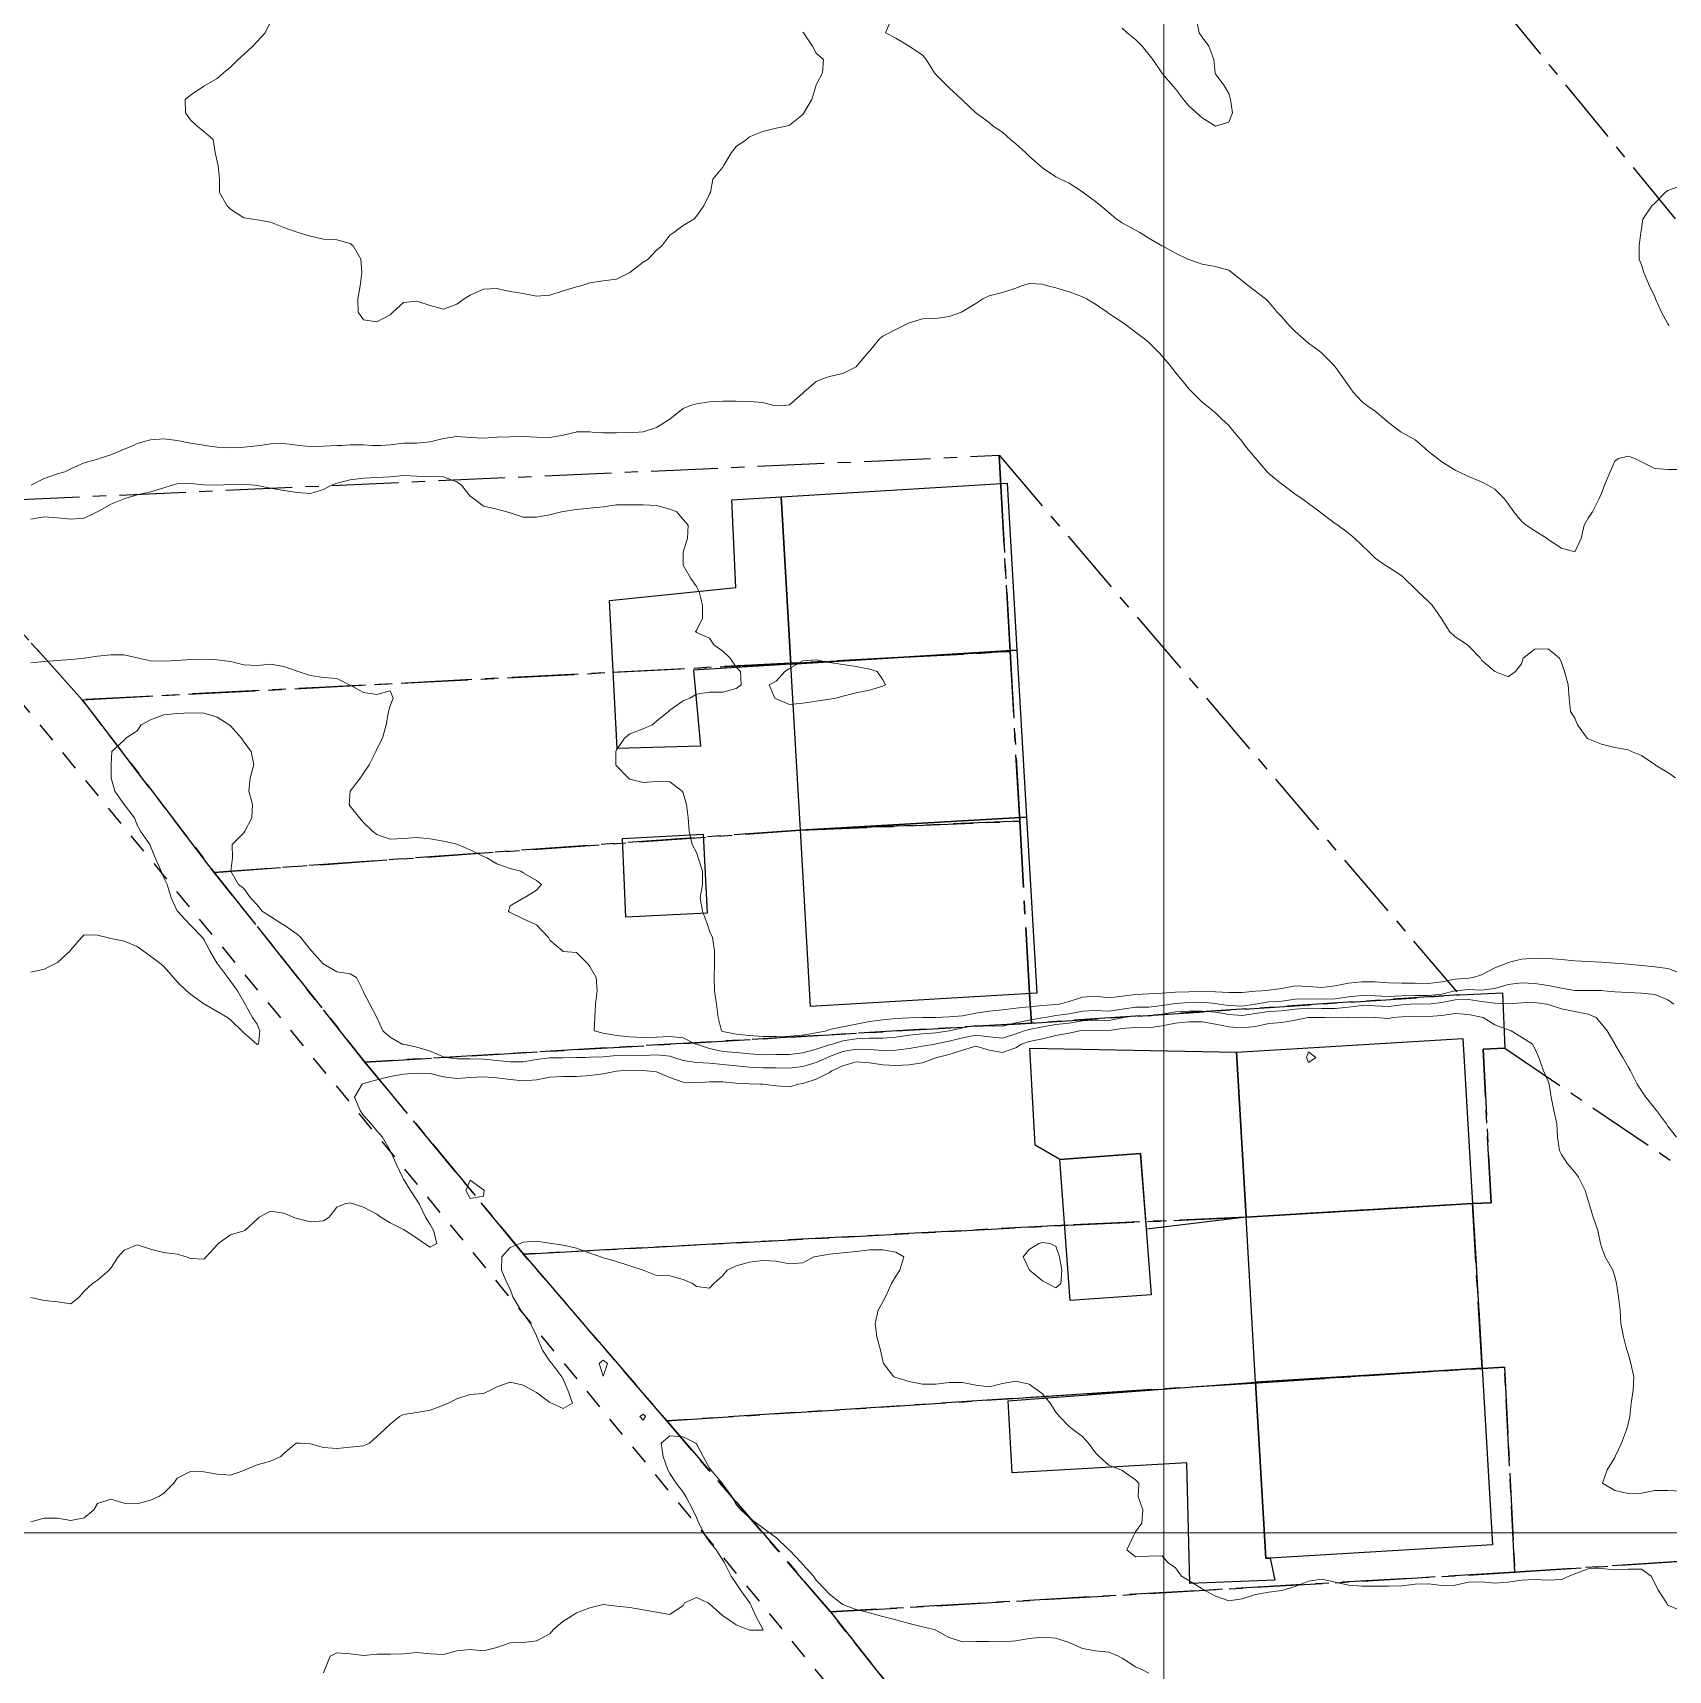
# Model space of a CAD drawing. Header units: centimetres. Extents: x 0 to 642158, y -847 to 649707.
# Drawn here: x 616524.3 to 616585.8, y 620882.2 to 620943.8 of the extents above; entities that cross this region are included whole.
import ezdxf

# ---------------------------------------------------------------- set-up
doc = ezdxf.new("R2010")
doc.units = ezdxf.units.CM
doc.header["$MEASUREMENT"] = 0
doc.linetypes.add('CENTERX2', pattern=[4, 2.5, -0.5, 0.5, -0.5])
doc.linetypes.add('JIS_02_0.7', pattern=[1.35, 0.75, -0.6])
for name, color, linetype, lineweight in [('MEV_grille', 254, 'Continuous', 9), ('WAL_parcellaire agricole', 7, 'JIS_02_0.7', 25), ('WAL_topographie 0.5', 253, 'Continuous', 20)]:
    doc.layers.add(name, color=color, linetype=linetype, lineweight=lineweight)
doc.layers.add('SPW_batiments', color=7, linetype='Continuous')
doc.layers.add('SPW_parcellaire cadastral', color=7, linetype='CENTERX2', lineweight=25, true_color=0xff0542)

# ---------------------------------------------------------------- blocks, each defined once
blk = doc.blocks.new('*U114')
at = {"layer": 'MEV_grille', "transparency": 33554687}
blk.add_lwpolyline([(-1338.461, 0), (1338.461, 0)], dxfattribs=at)
blk = doc.blocks.new('*U115')
at = {"layer": 'MEV_grille', "color": 0, "linetype": 'ByBlock', "lineweight": -2, "transparency": 16777216}
blk.add_blockref('*U114', (0, -1500), dxfattribs=at)
blk = doc.blocks.new('*U112')
at = {"layer": 'MEV_grille', "transparency": 33554687}
blk.add_lwpolyline([(0, 1825.476), (0, -1825.476)], dxfattribs=at)
blk = doc.blocks.new('*U113')
at = {"layer": 'MEV_grille', "color": 0, "linetype": 'ByBlock', "lineweight": -2, "transparency": 16777216}
blk.add_blockref('*U112', (1200, 0), dxfattribs=at)

msp = doc.modelspace()

# ---------------------------------------------------------------- linework, layer by layer
at = {"layer": 'SPW_batiments'}
for points in [[(616552.801, 620920.027), (616549.139, 620919.807), (616549.405, 620916.94), (616546.272, 620916.857), (616545.988, 620922.422), (616550.738, 620922.907), (616550.588, 620926.207), (616552.439, 620926.315), (616552.801, 620920.027)], [(616561.288, 620920.548), (616552.801, 620920.027), (616552.439, 620926.315), (616560.921, 620926.824), (616561.288, 620920.548)], [(616561.653, 620914.272), (616553.159, 620913.787), (616552.801, 620920.027), (616561.288, 620920.548), (616561.653, 620914.272)], [(616562.04, 620907.659), (616553.54, 620907.157), (616553.159, 620913.787), (616561.653, 620914.272), (616562.04, 620907.659)], [(616549.656, 620910.673), (616546.606, 620910.523), (616546.472, 620913.473), (616549.505, 620913.64), (616549.656, 620910.673)], [(616569.899, 620899.245), (616566.156, 620898.792), (616565.941, 620901.642), (616562.907, 620901.409), (616561.973, 620901.948), (616561.775, 620905.592), (616569.54, 620905.442), (616569.899, 620899.245)], [(616578.404, 620899.764), (616569.899, 620899.245), (616569.54, 620905.442), (616578.04, 620905.96), (616578.404, 620899.764)], [(616566.341, 620896.325), (616563.291, 620896.109), (616562.907, 620901.409), (616565.941, 620901.642), (616566.341, 620896.325)], [(616578.769, 620893.567), (616570.259, 620893.048), (616569.899, 620899.245), (616578.404, 620899.764), (616578.769, 620893.567)], [(616570.642, 620886.426), (616570.809, 620886.436), (616570.976, 620885.61), (616567.792, 620885.475), (616567.675, 620890.009), (616561.108, 620889.642), (616560.958, 620892.341), (616570.259, 620893.048), (616570.642, 620886.426)], [(616579.158, 620886.927), (616570.809, 620886.436), (616570.642, 620886.426), (616570.259, 620893.048), (616578.769, 620893.567), (616579.158, 620886.927)]]:
    msp.add_lwpolyline(points, dxfattribs=at)
at = {"layer": 'SPW_parcellaire cadastral'}
for points in [[(616700.25, 620824.474), (616687.169, 620812.75), (616682.753, 620816.443), (616674.455, 620826.906), (616680.775, 620831.995), (616686.285, 620836.429), (616681.602, 620842.247), (616670.72, 620855.764), (616665.832, 620861.836), (616655.066, 620875.21), (616649.97, 620881.54), (616639.249, 620894.858), (616634.299, 620901.007), (616623.275, 620914.701), (616618.557, 620920.562), (616607.704, 620934.044), (616602.854, 620940.068), (616597.135, 620935.448), (616591.099, 620930.57), (616569.151, 620957.403)], [(616561.036, 620920.5), (616552.799, 620920.063), (616526.18, 620918.693), (616519.586, 620926.023), (616560.62, 620927.876), (616560.685, 620926.725), (616561.036, 620920.5)], [(616577.917, 620907.599), (616561.835, 620906.539), (616561.763, 620907.641), (616561.397, 620914.126), (616561.036, 620920.5), (616560.685, 620926.725), (616560.62, 620927.876), (616577.917, 620907.599)], [(616519.586, 620926.023), (616526.18, 620918.693), (616531.14, 620912.204), (616536.8, 620905.074), (616542.757, 620897.856), (616548.14, 620891.592), (616554.29, 620884.411), (616559.209, 620878.191), (616564.044, 620872.091), (616568.661, 620866.259), (616574.847, 620858.87), (616581.163, 620851.043), (616586.147, 620845.111), (616591.413, 620838.84), (616597.939, 620831.165), (616603.753, 620824.058), (616608.28, 620818.35), (616613.251, 620812.065), (616619.002, 620804.831), (616628.934, 620794.239)], [(616561.036, 620920.5), (616561.397, 620914.126), (616553.159, 620913.787), (616531.14, 620912.204), (616526.18, 620918.693), (616552.799, 620920.063), (616561.036, 620920.5)], [(616561.397, 620914.126), (616561.763, 620907.641), (616561.835, 620906.539), (616536.8, 620905.074), (616531.14, 620912.204), (616553.159, 620913.787), (616561.397, 620914.126)], [(616577.917, 620907.599), (616579.539, 620907.677), (616579.62, 620905.601), (616578.801, 620905.558), (616579.106, 620899.786), (616578.404, 620899.762), (616569.907, 620899.242), (616563.195, 620898.949), (616542.757, 620897.856), (616536.8, 620905.074), (616561.835, 620906.539), (616577.917, 620907.599)], [(616606.102, 620887.645), (616579.995, 620885.899), (616579.604, 620893.615), (616578.768, 620893.565), (616578.404, 620899.762), (616579.106, 620899.786), (616578.801, 620905.558), (616579.62, 620905.601), (616606.102, 620887.645)], [(616578.404, 620899.762), (616578.768, 620893.565), (616570.346, 620893.023), (616564.116, 620892.621), (616560.946, 620892.417), (616548.14, 620891.592), (616542.757, 620897.856), (616563.195, 620898.949), (616569.907, 620899.242), (616578.404, 620899.762)], [(616578.768, 620893.565), (616579.604, 620893.615), (616579.995, 620885.899), (616554.29, 620884.411), (616548.14, 620891.592), (616560.946, 620892.417), (616564.116, 620892.621), (616570.346, 620893.023), (616578.768, 620893.565)], [(616606.102, 620887.645), (616606.138, 620887.313), (616606.593, 620880.759), (616598.261, 620880.304), (616559.209, 620878.191), (616554.29, 620884.411), (616579.995, 620885.899), (616606.102, 620887.645)]]:
    msp.add_lwpolyline(points, dxfattribs=at)
at = {"layer": 'WAL_parcellaire agricole'}
msp.add_lwpolyline([(616522.872, 620919.836), (616570.045, 620862.342), (616614.184, 620807.747), (616630.186, 620791.249), (616643.887, 620779.851), (616659.086, 620770.25), (616672.756, 620763.502), (616687.347, 620758.574), (616702.897, 620754.946), (616721.847, 620753.578), (616739.047, 620754.39), (616761.889, 620757.698), (616804.495, 620698.671), (616831, 620661.774), (616849.652, 620636.377), (616803.656, 620609.121), (616749.161, 620575.115), (616713.413, 620554.761), (616697.581, 620546.526), (616688.913, 620558.859), (616551.728, 620726.674), (616446.381, 620851.161), (616490.176, 620891.332), (616522.872, 620919.836)], dxfattribs=at)
at = {"layer": 'WAL_topographie 0.5'}
for points in [[(616533.25, 620944.162), (616533.05, 620943.75), (616532.75, 620943.422), (616532.593, 620943.25), (616532.25, 620942.934), (616532.044, 620942.75), (616531.75, 620942.464), (616531.491, 620942.25), (616531.25, 620942.038), (616530.75, 620941.75), (616530.75, 620941.75), (616530.25, 620941.411), (616530.045, 620941.25), (616530.054, 620940.75), (616530.25, 620940.485), (616530.5, 620940.25), (616530.75, 620940.039), (616531.094, 620939.75), (616531.17, 620939.25), (616531.25, 620938.917), (616531.29, 620938.75), (616531.343, 620938.25), (616531.339, 620937.75), (616531.625, 620937.25), (616531.75, 620937.125), (616532.25, 620936.795), (616532.583, 620936.75), (616532.75, 620936.731), (616533.25, 620936.637), (616533.75, 620936.441), (616534.25, 620936.266), (616534.292, 620936.25), (616534.75, 620936.113), (616535.25, 620936), (616535.75, 620935.974), (616536.25, 620935.839), (616536.364, 620935.75), (616536.641, 620935.25), (616536.679, 620934.75), (616536.625, 620934.25), (616536.536, 620933.75), (616536.546, 620933.25), (616536.75, 620932.969), (616537.25, 620932.895), (616537.75, 620933.153), (616537.847, 620933.25), (616538.25, 620933.622), (616538.75, 620933.67), (616539.25, 620933.506), (616539.75, 620933.371), (616540.25, 620933.562), (616540.528, 620933.75), (616540.75, 620933.896), (616541.25, 620934.125), (616541.75, 620934.14), (616542.25, 620934.031), (616542.75, 620933.96), (616543.25, 620933.861), (616543.75, 620933.898), (616544.25, 620934.055), (616544.75, 620934.212), (616544.906, 620934.25), (616545.25, 620934.362), (616545.75, 620934.428), (616546.25, 620934.5), (616546.75, 620934.75), (616546.75, 620934.75), (616547.25, 620935.128), (616547.439, 620935.25), (616547.75, 620935.58), (616547.957, 620935.75), (616548.25, 620936.15), (616548.4, 620936.25), (616548.75, 620936.509), (616549.156, 620936.75), (616549.25, 620936.865), (616549.528, 620937.25), (616549.75, 620937.694), (616549.781, 620937.75), (616549.875, 620938.25), (616550.25, 620938.7), (616550.273, 620938.75), (616550.573, 620939.25), (616550.75, 620939.481), (616551.139, 620939.75), (616551.25, 620939.841), (616551.75, 620940.044), (616552.25, 620940.175), (616552.625, 620940.25), (616552.75, 620940.279), (616553.25, 620940.687), (616553.287, 620940.75), (616553.583, 620941.25), (616553.736, 620941.75), (616553.75, 620941.8), (616553.987, 620942.25), (616554.03, 620942.75), (616553.75, 620942.991), (616553.611, 620943.25), (616553.27, 620943.75), (616553.25, 620943.779)], [(616556.566, 620944.25), (616556.35, 620943.75), (616556.75, 620943.55), (616557.25, 620943.25), (616557.25, 620943.25), (616557.75, 620942.917), (616557.881, 620942.75), (616558.196, 620942.25), (616558.25, 620942.191), (616558.679, 620941.75), (616558.75, 620941.687), (616559.223, 620941.25), (616559.25, 620941.225), (616559.75, 620940.75), (616559.75, 620940.75), (616560.25, 620940.38), (616560.4, 620940.25), (616560.75, 620940.017), (616561.052, 620939.75), (616561.25, 620939.581), (616561.616, 620939.25), (616561.75, 620939.123), (616562.165, 620938.75), (616562.25, 620938.675), (616562.75, 620938.34), (616562.933, 620938.25), (616563.25, 620938.108), (616563.75, 620937.778), (616563.787, 620937.75), (616564.25, 620937.417), (616564.448, 620937.25), (616564.75, 620937.004), (616565.033, 620936.75), (616565.25, 620936.608), (616565.75, 620936.338), (616565.905, 620936.25), (616566.25, 620936.03), (616566.737, 620935.75), (616566.75, 620935.742), (616567.25, 620935.469), (616567.717, 620935.25), (616567.75, 620935.238), (616568.25, 620935.06), (616568.75, 620934.972), (616569.25, 620934.837), (616569.365, 620934.75), (616569.75, 620934.436), (616569.994, 620934.25), (616570.25, 620934.048), (616570.628, 620933.75), (616570.75, 620933.63), (616571.063, 620933.25), (616571.25, 620933.078), (616571.517, 620932.75), (616571.75, 620932.526), (616572.062, 620932.25), (616572.25, 620932.088), (616572.708, 620931.75), (616572.75, 620931.711), (616573.204, 620931.25), (616573.25, 620931.202), (616573.579, 620930.75), (616573.75, 620930.5), (616573.929, 620930.25), (616574.25, 620929.894), (616574.441, 620929.75), (616574.75, 620929.535), (616575.086, 620929.25), (616575.25, 620929.109), (616575.725, 620928.75), (616575.75, 620928.736), (616576.25, 620928.46), (616576.504, 620928.25), (616576.75, 620928.021), (616577.092, 620927.75), (616577.25, 620927.636), (616577.75, 620927.318), (616577.893, 620927.25), (616578.25, 620927.078), (616578.75, 620926.883), (616578.988, 620926.75), (616579.25, 620926.603), (616579.594, 620926.25), (616579.75, 620926.047), (616579.953, 620925.75), (616580.25, 620925.396), (616580.422, 620925.25), (616580.75, 620925.042), (616581.209, 620924.75), (616581.25, 620924.716), (616581.75, 620924.386), (616582.25, 620924.25), (616582.484, 620924.75), (616582.604, 620925.25), (616582.75, 620925.519), (616582.917, 620925.75), (616583.171, 620926.25), (616583.25, 620926.438), (616583.369, 620926.75), (616583.576, 620927.25), (616583.75, 620927.65), (616583.893, 620927.75), (616584.25, 620927.846), (616584.5, 620927.75), (616584.75, 620927.625), (616585.25, 620927.386), (616585.75, 620927.338), (616586.25, 620927.345)], [(616569.25, 620940.393), (616569.389, 620940.75), (616569.321, 620941.25), (616569.25, 620941.472), (616569.094, 620941.75), (616568.75, 620942.208), (616568.738, 620942.25), (616568.693, 620942.75), (616568.5, 620943.25), (616568.25, 620943.594), (616568.136, 620943.75), (616568.044, 620944.25)], [(616565.25, 620943.93), (616565.439, 620943.75), (616565.75, 620943.503), (616565.997, 620943.25), (616566.25, 620942.933), (616566.392, 620942.75), (616566.733, 620942.25), (616566.75, 620942.228), (616567.167, 620941.75), (616567.25, 620941.645), (616567.552, 620941.25), (616567.75, 620941.008), (616568.033, 620940.75), (616568.25, 620940.562), (616568.75, 620940.25), (616569.25, 620940.393)], [(616585.798, 620932.75), (616585.75, 620932.82), (616585.502, 620933.25), (616585.282, 620933.75), (616585.25, 620933.829), (616585.052, 620934.25), (616584.84, 620934.75), (616584.75, 620935.034), (616584.664, 620935.25), (616584.67, 620935.75), (616584.725, 620936.25), (616584.75, 620936.375), (616584.809, 620936.75), (616585.148, 620937.25), (616585.25, 620937.356), (616585.644, 620937.75), (616585.75, 620937.833), (616586.25, 620938)], [(616524.264, 620926.75), (616524.75, 620927.009), (616525.25, 620927.178), (616525.523, 620927.25), (616525.75, 620927.364), (616526.25, 620927.592), (616526.75, 620927.734), (616526.815, 620927.75), (616527.25, 620927.9), (616527.75, 620928.106), (616528.107, 620928.25), (616528.25, 620928.318), (616528.75, 620928.461), (616529.25, 620928.493), (616529.75, 620928.43), (616530.25, 620928.335), (616530.75, 620928.259), (616530.794, 620928.25), (616531.25, 620928.185), (616531.75, 620928.157), (616532.25, 620928.187), (616532.75, 620928.237), (616532.88, 620928.25), (616533.25, 620928.304), (616533.75, 620928.319), (616534.25, 620928.257), (616534.306, 620928.25), (616534.75, 620928.212), (616535.25, 620928.216), (616535.75, 620928.241), (616535.95, 620928.25), (616536.25, 620928.267), (616536.75, 620928.265), (616537.062, 620928.25), (616537.25, 620928.244), (616537.4, 620928.25), (616537.75, 620928.272), (616538.25, 620928.329), (616538.75, 620928.338), (616539.25, 620928.381), (616539.75, 620928.505), (616540.25, 620928.577), (616540.75, 620928.541), (616541.25, 620928.523), (616541.75, 620928.554), (616542.25, 620928.573), (616542.75, 620928.58), (616543.25, 620928.556), (616543.75, 620928.547), (616544.25, 620928.639), (616544.727, 620928.75), (616544.75, 620928.756), (616545.25, 620928.761), (616545.341, 620928.75), (616545.75, 620928.716), (616546.25, 620928.723), (616546.75, 620928.737), (616547.083, 620928.75), (616547.25, 620928.764), (616547.75, 620928.919), (616548.25, 620929.235), (616548.269, 620929.25), (616548.75, 620929.629), (616549.026, 620929.75), (616549.25, 620929.816), (616549.75, 620929.889), (616550.25, 620929.91), (616550.75, 620929.905), (616551.25, 620929.897), (616551.75, 620929.856), (616552.162, 620929.75), (616552.25, 620929.734), (616552.55, 620929.75), (616552.75, 620929.768), (616553.25, 620930.207), (616553.288, 620930.25), (616553.75, 620930.655), (616553.991, 620930.75), (616554.25, 620930.834), (616554.75, 620930.946), (616555.25, 620931.205), (616555.293, 620931.25), (616555.717, 620931.75), (616555.75, 620931.794), (616556.133, 620932.25), (616556.25, 620932.352), (616556.75, 620932.603), (616557.05, 620932.75), (616557.25, 620932.855), (616557.75, 620933.006), (616558.25, 620933.011), (616558.75, 620933.088), (616559.207, 620933.25), (616559.25, 620933.276), (616559.75, 620933.583), (616560.017, 620933.75), (616560.25, 620933.865), (616560.75, 620934), (616561.25, 620934.152), (616561.46, 620934.25), (616561.75, 620934.331), (616562.25, 620934.306), (616562.442, 620934.25), (616562.75, 620934.173), (616563.25, 620934.024), (616563.75, 620933.828), (616563.903, 620933.75), (616564.25, 620933.557), (616564.683, 620933.25), (616564.75, 620933.209), (616565.25, 620932.882), (616565.417, 620932.75), (616565.75, 620932.504), (616566.091, 620932.25), (616566.25, 620932.121), (616566.614, 620931.75), (616566.75, 620931.596), (616567.054, 620931.25), (616567.25, 620930.991), (616567.447, 620930.75), (616567.75, 620930.37), (616567.878, 620930.25), (616568.25, 620929.873), (616568.411, 620929.75), (616568.75, 620929.466), (616568.98, 620929.25), (616569.25, 620928.996), (616569.456, 620928.75), (616569.75, 620928.394), (616569.859, 620928.25), (616570.25, 620927.764), (616570.262, 620927.75), (616570.699, 620927.25), (616570.75, 620927.195), (616571.25, 620926.79), (616571.306, 620926.75), (616571.75, 620926.419), (616571.991, 620926.25), (616572.25, 620926.062), (616572.674, 620925.75), (616572.75, 620925.692), (616573.25, 620925.319), (616573.348, 620925.25), (616573.75, 620924.948), (616573.989, 620924.75), (616574.25, 620924.496), (616574.508, 620924.25), (616574.75, 620924.008), (616575.128, 620923.75), (616575.25, 620923.674), (616575.75, 620923.341), (616575.852, 620923.25), (616576.25, 620922.858), (616576.364, 620922.75), (616576.75, 620922.377), (616576.889, 620922.25), (616577.234, 620921.75), (616577.25, 620921.724), (616577.548, 620921.25), (616577.75, 620921.055), (616578.214, 620920.75), (616578.25, 620920.72), (616578.702, 620920.25), (616578.75, 620920.182), (616579.25, 620919.75), (616579.25, 620919.75), (616579.75, 620919.55), (616580.019, 620919.75), (616580.25, 620920.036), (616580.311, 620920.25), (616580.75, 620920.585), (616581.25, 620920.598), (616581.676, 620920.25), (616581.75, 620920.087), (616581.868, 620919.75), (616581.996, 620919.25), (616582.033, 620918.75), (616582.083, 620918.25), (616582.25, 620918), (616582.357, 620917.75), (616582.714, 620917.25), (616582.75, 620917.224), (616583.25, 620917.015), (616583.75, 620916.901), (616584.25, 620916.803), (616584.383, 620916.75), (616584.75, 620916.595), (616585.25, 620916.256), (616585.259, 620916.25), (616585.75, 620915.955), (616586.037, 620915.75)], [(616524.25, 620925.481), (616524.75, 620925.564), (616525.25, 620925.528), (616525.75, 620925.482), (616526.25, 620925.515), (616526.74, 620925.75), (616526.75, 620925.755), (616527.25, 620926.046), (616527.75, 620926.241), (616527.777, 620926.25), (616528.25, 620926.391), (616528.75, 620926.508), (616529.25, 620926.651), (616529.561, 620926.75), (616529.75, 620926.803), (616530.25, 620926.821), (616530.75, 620926.769), (616531.25, 620926.753), (616531.75, 620926.773), (616532.25, 620926.786), (616532.647, 620926.75), (616532.75, 620926.737), (616533.25, 620926.64), (616533.75, 620926.559), (616534.25, 620926.482), (616534.75, 620926.444), (616535.25, 620926.592), (616535.546, 620926.75), (616535.75, 620926.823), (616536.25, 620926.949), (616536.75, 620927.022), (616537.25, 620927.047), (616537.75, 620927.069), (616538.25, 620927.113), (616538.75, 620927.098), (616539.25, 620927.076), (616539.75, 620927.067), (616540.25, 620926.879), (616540.425, 620926.75), (616540.75, 620926.344), (616540.876, 620926.25), (616541.25, 620925.962), (616541.75, 620925.85), (616542.128, 620925.75), (616542.25, 620925.709), (616542.75, 620925.548), (616543.25, 620925.553), (616543.75, 620925.644), (616544.185, 620925.75), (616544.25, 620925.761), (616544.75, 620925.837), (616545.25, 620925.89), (616545.75, 620925.945), (616546.25, 620926.01), (616546.75, 620926.021), (616547.25, 620926.014), (616547.75, 620925.988), (616548.25, 620925.853), (616548.513, 620925.75), (616548.75, 620925.46), (616548.947, 620925.25), (616548.917, 620924.75), (616548.75, 620924.25), (616548.75, 620923.75), (616549.045, 620923.25), (616549.25, 620922.947), (616549.359, 620922.75), (616549.486, 620922.25), (616549.481, 620921.75), (616549.25, 620921.288), (616549.214, 620921.25), (616549.25, 620921.221), (616549.75, 620921), (616549.912, 620920.75), (616550.25, 620920.515), (616550.515, 620920.25), (616550.75, 620919.912), (616550.903, 620919.75), (616550.932, 620919.25), (616550.75, 620919.117), (616550.25, 620918.977), (616549.75, 620918.977), (616549.25, 620918.904), (616549, 620918.75), (616548.75, 620918.65), (616548.25, 620918.297), (616548.204, 620918.25), (616547.75, 620917.879), (616547.593, 620917.75), (616547.25, 620917.591), (616546.75, 620917.404), (616546.55, 620917.25), (616546.25, 620916.807), (616546.223, 620916.75), (616546.222, 620916.25), (616546.25, 620916.212), (616546.683, 620915.75), (616546.75, 620915.708), (616547.25, 620915.586), (616547.75, 620915.622), (616548.25, 620915.603), (616548.723, 620915.25), (616548.75, 620915.196), (616548.883, 620914.75), (616548.947, 620914.25), (616548.976, 620913.75), (616549.098, 620913.25), (616549.25, 620912.944), (616549.32, 620912.75), (616549.483, 620912.25), (616549.475, 620911.75), (616549.399, 620911.25), (616549.475, 620910.75), (616549.664, 620910.25), (616549.75, 620909.989), (616549.851, 620909.75), (616549.93, 620909.25), (616549.937, 620908.75), (616549.919, 620908.25), (616549.932, 620907.75), (616550.013, 620907.25), (616550.068, 620906.75), (616550.201, 620906.25), (616550.25, 620906.219), (616550.75, 620906.119), (616551.25, 620906.074), (616551.75, 620906.029), (616552.25, 620906.039), (616552.75, 620906.049), (616553.25, 620906.081), (616553.75, 620906.178), (616554.137, 620906.25), (616554.25, 620906.292), (616554.75, 620906.4), (616555.25, 620906.503), (616555.75, 620906.601), (616556.25, 620906.66), (616556.75, 620906.711), (616557.25, 620906.741), (616557.75, 620906.743), (616558.159, 620906.75), (616558.25, 620906.754), (616558.75, 620906.775), (616559.25, 620906.816), (616559.75, 620906.918), (616560.25, 620906.989), (616560.75, 620907.039), (616561.25, 620907.098), (616561.75, 620907.146), (616562.25, 620907.198), (616562.75, 620907.239), (616562.883, 620907.25), (616563.25, 620907.349), (616563.75, 620907.512), (616564.25, 620907.548), (616564.75, 620907.494), (616565.25, 620907.547), (616565.75, 620907.619), (616566.25, 620907.638), (616566.75, 620907.664), (616567.25, 620907.696), (616567.75, 620907.711), (616568.25, 620907.721), (616568.75, 620907.716), (616569.25, 620907.685), (616569.75, 620907.684), (616570.25, 620907.74), (616570.508, 620907.75), (616570.75, 620907.775), (616571.25, 620907.839), (616571.75, 620907.942), (616572.25, 620907.92), (616572.75, 620907.876), (616573.25, 620907.935), (616573.75, 620908.036), (616574.25, 620908.09), (616574.75, 620908.085), (616575.25, 620908.057), (616575.75, 620908.045), (616576.25, 620908.044), (616576.75, 620908.029), (616577.25, 620908.091), (616577.75, 620908.186), (616578.25, 620908.229), (616578.429, 620908.25), (616578.75, 620908.352), (616579.25, 620908.61), (616579.608, 620908.75), (616579.75, 620908.818), (616580.25, 620908.936), (616580.75, 620908.973), (616581.25, 620908.971), (616581.75, 620908.934), (616582.25, 620908.882), (616582.75, 620908.85), (616583.25, 620908.824), (616583.75, 620908.788), (616584.25, 620908.75), (616584.25, 620908.75), (616584.75, 620908.703), (616585.25, 620908.653), (616585.75, 620908.587), (616586.25, 620908.399)], [(616524.25, 620920.076), (616524.75, 620920.123), (616525.25, 620920.168), (616525.75, 620920.201), (616526.25, 620920.247), (616526.281, 620920.25), (616526.75, 620920.325), (616527.25, 620920.378), (616527.75, 620920.374), (616528.25, 620920.259), (616528.29, 620920.25), (616528.75, 620920.153), (616529.25, 620920.139), (616529.75, 620920.163), (616530.25, 620920.207), (616530.75, 620920.219), (616531.25, 620920.188), (616531.75, 620920.133), (616532.25, 620920.008), (616532.75, 620919.976), (616533.25, 620920.024), (616533.75, 620919.935), (616534.25, 620919.763), (616534.291, 620919.75), (616534.75, 620919.602), (616535.25, 620919.531), (616535.75, 620919.492), (616536.22, 620919.25), (616536.25, 620919.234), (616536.75, 620918.96), (616537.25, 620918.886), (616537.75, 620919.021), (616537.862, 620918.75), (616537.75, 620918.467), (616537.683, 620918.25), (616537.599, 620917.75), (616537.464, 620917.25), (616537.25, 620916.828), (616537.215, 620916.75), (616536.956, 620916.25), (616536.75, 620915.925), (616536.629, 620915.75), (616536.25, 620915.25), (616536.25, 620915.25), (616536.209, 620914.75), (616536.25, 620914.688), (616536.595, 620914.25), (616536.75, 620914.083), (616537.083, 620913.75), (616537.25, 620913.632), (616537.75, 620913.447), (616538.25, 620913.472), (616538.75, 620913.516), (616539.25, 620913.463), (616539.75, 620913.381), (616540.25, 620913.263), (616540.283, 620913.25), (616540.75, 620913.051), (616541.25, 620912.804), (616541.38, 620912.75), (616541.75, 620912.53), (616542.25, 620912.343), (616542.655, 620912.25), (616542.75, 620912.189), (616543.25, 620911.9), (616543.43, 620911.75), (616543.25, 620911.536), (616542.788, 620911.25), (616542.75, 620911.229), (616542.25, 620910.95), (616542.197, 620910.75), (616542.25, 620910.689), (616542.75, 620910.463), (616543.222, 620910.25), (616543.25, 620910.236), (616543.699, 620909.75), (616543.75, 620909.65), (616544.221, 620909.25), (616544.25, 620909.232), (616544.75, 620909.191), (616545.191, 620908.75), (616545.25, 620908.667), (616545.488, 620908.25), (616545.519, 620907.75), (616545.457, 620907.25), (616545.433, 620906.75), (616545.414, 620906.25), (616545.75, 620906.156), (616546.25, 620906.078), (616546.75, 620906.02), (616547.25, 620905.994), (616547.75, 620906.012), (616548.25, 620906.031), (616548.75, 620905.985), (616549.22, 620905.75), (616549.25, 620905.742), (616549.75, 620905.583), (616550.25, 620905.477), (616550.75, 620905.431), (616551.25, 620905.386), (616551.75, 620905.349), (616552.25, 620905.355), (616552.75, 620905.364), (616553.25, 620905.421), (616553.75, 620905.553), (616554.25, 620905.717), (616554.359, 620905.75), (616554.75, 620905.869), (616555.25, 620905.946), (616555.75, 620905.975), (616556.25, 620905.977), (616556.75, 620906.012), (616557.25, 620906.09), (616557.75, 620906.136), (616558.25, 620906.179), (616558.75, 620906.247), (616558.764, 620906.25), (616559.25, 620906.361), (616559.75, 620906.448), (616560.25, 620906.438), (616560.75, 620906.426), (616561.25, 620906.548), (616561.75, 620906.648), (616562.25, 620906.733), (616562.369, 620906.75), (616562.75, 620906.821), (616563.25, 620906.887), (616563.75, 620906.986), (616564.25, 620907.016), (616564.75, 620906.992), (616565.25, 620907.066), (616565.75, 620907.132), (616566.25, 620907.143), (616566.75, 620907.201), (616567.088, 620907.25), (616567.25, 620907.28), (616567.75, 620907.315), (616568.25, 620907.32), (616568.75, 620907.275), (616568.881, 620907.25), (616569.25, 620907.195), (616569.75, 620907.17), (616570.242, 620907.25), (616570.25, 620907.252), (616570.75, 620907.332), (616571.25, 620907.361), (616571.75, 620907.437), (616572.25, 620907.454), (616572.75, 620907.434), (616573.25, 620907.454), (616573.75, 620907.52), (616574.25, 620907.577), (616574.75, 620907.568), (616575.25, 620907.544), (616575.75, 620907.563), (616576.25, 620907.581), (616576.75, 620907.572), (616577.25, 620907.63), (616577.745, 620907.75), (616577.75, 620907.752), (616578.25, 620907.802), (616578.75, 620907.778), (616579.25, 620907.843), (616579.75, 620907.989), (616580.25, 620908.058), (616580.75, 620908.022), (616581.25, 620907.947), (616581.75, 620907.851), (616582.25, 620907.768), (616582.75, 620907.766), (616583.25, 620907.758), (616583.345, 620907.75), (616583.75, 620907.714), (616584.25, 620907.692), (616584.75, 620907.664), (616585.25, 620907.613), (616585.75, 620907.419), (616585.974, 620907.25)], [(616554.5, 620918.75), (616554.25, 620918.708), (616553.75, 620918.643), (616553.25, 620918.563), (616552.75, 620918.507), (616552.25, 620918.724), (616552.194, 620918.75), (616551.984, 620919.25), (616552.25, 620919.383), (616552.574, 620919.75), (616552.75, 620919.868), (616553.25, 620920.152), (616553.75, 620920.185), (616554.25, 620920.094), (616554.75, 620920.011), (616555.25, 620919.936), (616555.75, 620919.838), (616556.042, 620919.75), (616556.25, 620919.438), (616556.357, 620919.25), (616556.25, 620919.2), (616555.75, 620919.044), (616555.25, 620918.944), (616554.75, 620918.82), (616554.5, 620918.75)], [(616524.25, 620908.45), (616524.75, 620908.571), (616525.13, 620908.75), (616525.25, 620908.82), (616525.724, 620909.25), (616525.75, 620909.295), (616526.15, 620909.75), (616526.25, 620909.861), (616526.75, 620909.845), (616527.117, 620909.75), (616527.25, 620909.715), (616527.75, 620909.617), (616528.25, 620909.412), (616528.465, 620909.25), (616528.75, 620909.054), (616529.15, 620908.75), (616529.25, 620908.67), (616529.606, 620908.25), (616529.75, 620908.094), (616530.102, 620907.75), (616530.25, 620907.632), (616530.75, 620907.262), (616530.768, 620907.25), (616531.25, 620906.973), (616531.643, 620906.75), (616531.75, 620906.663), (616532.171, 620906.25), (616532.25, 620906.173), (616532.734, 620905.75), (616532.75, 620905.732), (616532.804, 620905.75), (616532.85, 620906.25), (616532.75, 620906.494), (616532.581, 620906.75), (616532.307, 620907.25), (616532.25, 620907.34), (616532.009, 620907.75), (616531.75, 620908.11), (616531.648, 620908.25), (616531.274, 620908.75), (616531.25, 620908.78), (616530.971, 620909.25), (616530.75, 620909.675), (616530.702, 620909.75), (616530.25, 620910.214), (616530.219, 620910.25), (616529.758, 620910.75), (616529.75, 620910.763), (616529.522, 620911.25), (616529.365, 620911.75), (616529.25, 620912), (616529.14, 620912.25), (616528.921, 620912.75), (616528.75, 620913.19), (616528.715, 620913.25), (616528.37, 620913.75), (616528.25, 620913.982), (616528.147, 620914.25), (616527.75, 620914.75), (616527.75, 620914.75), (616527.403, 620915.25), (616527.266, 620915.75), (616527.262, 620916.25), (616527.298, 620916.75), (616527.75, 620917.17), (616527.823, 620917.25), (616528.25, 620917.526), (616528.4, 620917.75), (616528.75, 620917.937), (616529.25, 620918.117), (616529.75, 620918.174), (616530.25, 620918.194), (616530.75, 620918.183), (616531.25, 620918.04), (616531.701, 620917.75), (616531.75, 620917.707), (616532.165, 620917.25), (616532.25, 620917.11), (616532.53, 620916.75), (616532.631, 620916.25), (616532.486, 620915.75), (616532.444, 620915.25), (616532.571, 620914.75), (616532.548, 620914.25), (616532.284, 620913.75), (616532.25, 620913.686), (616531.814, 620913.25), (616531.825, 620912.75), (616531.767, 620912.25), (616532.057, 620911.75), (616532.25, 620911.601), (616532.497, 620911.25), (616532.75, 620910.984), (616532.946, 620910.75), (616533.25, 620910.543), (616533.72, 620910.25), (616533.75, 620910.236), (616534.25, 620909.877), (616534.39, 620909.75), (616534.75, 620909.298), (616534.793, 620909.25), (616535.25, 620908.755), (616535.257, 620908.75), (616535.75, 620908.471), (616536.25, 620908.385), (616536.48, 620908.25), (616536.729, 620907.75), (616536.75, 620907.698), (616536.986, 620907.25), (616537.25, 620906.75), (616537.25, 620906.75), (616537.478, 620906.25), (616537.75, 620906.008), (616538.196, 620905.75), (616538.25, 620905.743), (616538.75, 620905.636), (616539.25, 620905.48), (616539.75, 620905.277), (616539.856, 620905.25), (616540.25, 620905.2), (616540.75, 620905.196), (616541.25, 620905.179), (616541.75, 620905.136), (616542.25, 620905.079), (616542.75, 620905.078), (616543.25, 620905.167), (616543.75, 620905.236), (616544.25, 620905.235), (616544.75, 620905.241), (616545.083, 620905.25), (616545.25, 620905.255), (616545.75, 620905.277), (616546.25, 620905.32), (616546.75, 620905.329), (616547.25, 620905.325), (616547.75, 620905.343), (616548.25, 620905.295), (616548.408, 620905.25), (616548.75, 620905.134), (616549.25, 620905.054), (616549.75, 620905.034), (616550.25, 620904.985), (616550.75, 620904.932), (616551.25, 620904.883), (616551.75, 620904.859), (616552.25, 620904.852), (616552.75, 620904.845), (616553.25, 620904.913), (616553.75, 620905.062), (616554.172, 620905.25), (616554.25, 620905.28), (616554.75, 620905.467), (616555.25, 620905.555), (616555.75, 620905.549), (616556.25, 620905.512), (616556.75, 620905.516), (616557.25, 620905.587), (616557.75, 620905.666), (616558.211, 620905.75), (616558.25, 620905.756), (616558.75, 620905.864), (616559.25, 620905.99), (616559.75, 620906.083), (616560.25, 620906.028), (616560.75, 620905.978), (616561.25, 620906.133), (616561.564, 620906.25), (616561.75, 620906.303), (616562.25, 620906.403), (616562.75, 620906.483), (616563.25, 620906.537), (616563.75, 620906.621), (616564.25, 620906.648), (616564.75, 620906.633), (616565.25, 620906.742), (616565.301, 620906.75), (616565.75, 620906.807), (616566.25, 620906.805), (616566.75, 620906.877), (616567.25, 620906.96), (616567.75, 620906.991), (616568.25, 620906.992), (616568.75, 620906.946), (616569.25, 620906.858), (616569.75, 620906.82), (616570.25, 620906.899), (616570.75, 620906.976), (616571.25, 620906.995), (616571.75, 620907.06), (616572.25, 620907.098), (616572.75, 620907.086), (616573.25, 620907.093), (616573.75, 620907.142), (616574.25, 620907.204), (616574.75, 620907.19), (616575.25, 620907.168), (616575.75, 620907.219), (616576.068, 620907.25), (616576.25, 620907.263), (616576.75, 620907.253), (616577.25, 620907.308), (616577.75, 620907.415), (616578.25, 620907.428), (616578.75, 620907.354), (616579.25, 620907.286), (616579.75, 620907.267), (616580.25, 620907.303), (616580.75, 620907.31), (616581.199, 620907.25), (616581.25, 620907.239), (616581.75, 620907.078), (616582.25, 620906.969), (616582.75, 620906.875), (616583.057, 620906.75), (616583.25, 620906.514), (616583.464, 620906.25), (616583.75, 620905.763), (616583.758, 620905.75), (616584.059, 620905.25), (616584.25, 620904.899), (616584.336, 620904.75), (616584.586, 620904.25), (616584.75, 620903.99), (616584.915, 620903.75), (616585.25, 620903.332), (616585.317, 620903.25), (616585.689, 620902.75), (616585.75, 620902.661), (616586.069, 620902.25)], [(616524.25, 620896.232), (616524.75, 620896.117), (616525.25, 620896.058), (616525.75, 620895.987), (616526.083, 620896.25), (616526.25, 620896.467), (616526.56, 620896.75), (616526.75, 620896.883), (616527.19, 620897.25), (616527.25, 620897.325), (616527.533, 620897.75), (616527.75, 620898.01), (616528.25, 620898.21), (616528.75, 620898.047), (616529.25, 620897.921), (616529.75, 620897.853), (616530.091, 620897.75), (616530.25, 620897.696), (616530.75, 620897.667), (616530.841, 620897.75), (616531.25, 620898.212), (616531.293, 620898.25), (616531.75, 620898.583), (616532.25, 620898.726), (616532.29, 620898.75), (616532.75, 620899.176), (616532.821, 620899.25), (616533.25, 620899.468), (616533.75, 620899.394), (616534.102, 620899.25), (616534.25, 620899.199), (616534.75, 620899.066), (616535.25, 620899.108), (616535.452, 620899.25), (616535.75, 620899.618), (616536.05, 620899.75), (616536.25, 620899.79), (616536.365, 620899.75), (616536.75, 620899.62), (616537.25, 620899.357), (616537.403, 620899.25), (616537.75, 620899.039), (616538.25, 620898.78), (616538.313, 620898.75), (616538.75, 620898.461), (616539.036, 620898.25), (616539.25, 620898.121), (616539.504, 620898.25), (616539.373, 620898.75), (616539.25, 620898.973), (616539.08, 620899.25), (616538.837, 620899.75), (616538.75, 620899.886), (616538.513, 620900.25), (616538.25, 620900.672), (616538.206, 620900.75), (616537.976, 620901.25), (616537.752, 620901.75), (616537.75, 620901.755), (616537.465, 620902.25), (616537.25, 620902.494), (616537.033, 620902.75), (616536.75, 620903.066), (616536.615, 620903.25), (616536.412, 620903.75), (616536.695, 620904.25), (616536.75, 620904.268), (616537.25, 620904.407), (616537.75, 620904.537), (616538.25, 620904.615), (616538.75, 620904.663), (616539.25, 620904.639), (616539.75, 620904.523), (616540.25, 620904.458), (616540.75, 620904.495), (616541.25, 620904.524), (616541.75, 620904.485), (616542.25, 620904.414), (616542.75, 620904.37), (616543.25, 620904.408), (616543.75, 620904.503), (616544.25, 620904.532), (616544.75, 620904.534), (616545.25, 620904.573), (616545.75, 620904.633), (616546.25, 620904.733), (616546.393, 620904.75), (616546.75, 620904.764), (616547.25, 620904.755), (616547.375, 620904.75), (616547.75, 620904.703), (616548.25, 620904.49), (616548.75, 620904.319), (616549.25, 620904.293), (616549.75, 620904.334), (616550.25, 620904.328), (616550.75, 620904.286), (616551.25, 620904.257), (616551.65, 620904.25), (616551.75, 620904.245), (616552.25, 620904.18), (616552.75, 620904.138), (616553.083, 620904.25), (616553.25, 620904.275), (616553.75, 620904.426), (616554.25, 620904.685), (616554.334, 620904.75), (616554.75, 620904.935), (616555.25, 620905.089), (616555.75, 620905.044), (616556.25, 620904.969), (616556.75, 620904.941), (616557.25, 620904.965), (616557.75, 620905.049), (616558.25, 620905.229), (616558.287, 620905.25), (616558.75, 620905.362), (616559.25, 620905.524), (616559.75, 620905.673), (616560.25, 620905.522), (616560.75, 620905.439), (616561.25, 620905.609), (616561.46, 620905.75), (616561.75, 620905.846), (616562.25, 620905.953), (616562.75, 620906.067), (616563.25, 620906.165), (616563.645, 620906.25), (616563.75, 620906.261), (616564.25, 620906.27), (616564.75, 620906.265), (616565.25, 620906.33), (616565.75, 620906.372), (616566.25, 620906.365), (616566.75, 620906.433), (616567.25, 620906.539), (616567.75, 620906.59), (616568.25, 620906.584), (616568.75, 620906.499), (616569.25, 620906.394), (616569.75, 620906.357), (616570.25, 620906.417), (616570.75, 620906.52), (616571.25, 620906.563), (616571.75, 620906.655), (616572.237, 620906.75), (616572.25, 620906.751), (616572.75, 620906.752), (616572.875, 620906.75), (616573.25, 620906.733), (616573.75, 620906.749), (616573.767, 620906.75), (616574.25, 620906.765), (616574.733, 620906.75), (616574.75, 620906.748), (616575.25, 620906.717), (616575.419, 620906.75), (616575.75, 620906.772), (616576.25, 620906.799), (616576.75, 620906.788), (616577.25, 620906.822), (616577.75, 620906.897), (616578.25, 620906.868), (616578.75, 620906.764), (616578.806, 620906.75), (616579.25, 620906.47), (616579.75, 620906.281), (616579.858, 620906.25), (616580.25, 620906.013), (616580.664, 620905.75), (616580.75, 620905.587), (616580.894, 620905.25), (616581.077, 620904.75), (616581.25, 620904.359), (616581.288, 620904.25), (616581.357, 620903.75), (616581.46, 620903.25), (616581.573, 620902.75), (616581.605, 620902.25), (616581.678, 620901.75), (616581.75, 620901.605), (616581.971, 620901.25), (616582.25, 620900.941), (616582.383, 620900.75), (616582.641, 620900.25), (616582.75, 620899.87), (616582.788, 620899.75), (616582.945, 620899.25), (616583.109, 620898.75), (616583.219, 620898.25), (616583.25, 620898.125), (616583.392, 620897.75), (616583.682, 620897.25), (616583.75, 620897.019), (616583.813, 620896.75), (616583.887, 620896.25), (616583.954, 620895.75), (616583.983, 620895.25), (616584.074, 620894.75), (616584.203, 620894.25), (616584.25, 620894.125), (616584.359, 620893.75), (616584.464, 620893.25), (616584.436, 620892.75), (616584.365, 620892.25), (616584.315, 620891.75), (616584.25, 620891.483), (616584.191, 620891.25), (616584.008, 620890.75), (616583.768, 620890.25), (616583.75, 620890.215), (616583.469, 620889.75), (616583.287, 620889.25), (616583.75, 620888.979), (616584.25, 620888.866), (616584.75, 620888.88), (616585.25, 620888.973), (616585.75, 620888.979), (616586.25, 620888.954)], [(616572.518, 620905.25), (616572.25, 620905.062), (616572.165, 620905.25), (616572.25, 620905.464), (616572.518, 620905.25)], [(616541.276, 620900.25), (616541.25, 620900.036), (616540.75, 620899.944), (616540.596, 620900.25), (616540.75, 620900.634), (616541.25, 620900.272), (616541.276, 620900.25)], [(616524.25, 620887.792), (616524.75, 620887.936), (616525.25, 620887.933), (616525.75, 620887.853), (616526.25, 620887.948), (616526.614, 620888.25), (616526.75, 620888.481), (616527.25, 620888.654), (616527.75, 620888.497), (616528.25, 620888.468), (616528.75, 620888.617), (616529.054, 620888.75), (616529.25, 620888.875), (616529.625, 620889.25), (616529.75, 620889.433), (616530.25, 620889.691), (616530.75, 620889.674), (616531.25, 620889.594), (616531.75, 620889.556), (616532.25, 620889.729), (616532.298, 620889.75), (616532.75, 620889.933), (616533.25, 620890.08), (616533.641, 620890.25), (616533.75, 620890.364), (616534.222, 620890.75), (616534.25, 620890.759), (616534.375, 620890.75), (616534.75, 620890.725), (616535.25, 620890.591), (616535.75, 620890.553), (616536.25, 620890.608), (616536.75, 620890.648), (616536.967, 620890.75), (616537.25, 620891), (616537.524, 620891.25), (616537.75, 620891.469), (616538.096, 620891.75), (616538.25, 620891.827), (616538.75, 620891.909), (616539.25, 620891.988), (616539.75, 620892.181), (616539.925, 620892.25), (616540.25, 620892.421), (616540.75, 620892.583), (616541.25, 620892.625), (616541.512, 620892.75), (616541.75, 620892.872), (616542.25, 620893.047), (616542.75, 620892.934), (616543.08, 620892.75), (616543.25, 620892.657), (616543.75, 620892.282), (616543.813, 620892.25), (616544.25, 620892.059), (616544.6, 620892.25), (616544.427, 620892.75), (616544.25, 620893.155), (616544.191, 620893.25), (616543.817, 620893.75), (616543.75, 620893.836), (616543.476, 620894.25), (616543.263, 620894.75), (616543.25, 620894.782), (616543.017, 620895.25), (616542.75, 620895.629), (616542.654, 620895.75), (616542.361, 620896.25), (616542.25, 620896.537), (616542.145, 620896.75), (616541.929, 620897.25), (616541.948, 620897.75), (616542.25, 620898.111), (616542.635, 620898.25), (616542.75, 620898.305), (616543.25, 620898.343), (616543.75, 620898.269), (616543.824, 620898.25), (616544.25, 620898.19), (616544.75, 620898.084), (616545.25, 620897.895), (616545.665, 620897.75), (616545.75, 620897.719), (616546.25, 620897.584), (616546.75, 620897.415), (616547.25, 620897.25), (616547.25, 620897.25), (616547.75, 620897.054), (616548.25, 620897.039), (616548.75, 620896.902), (616549.104, 620896.75), (616549.25, 620896.637), (616549.75, 620896.583), (616549.905, 620896.75), (616550.25, 620897.053), (616550.412, 620897.25), (616550.75, 620897.411), (616551.25, 620897.55), (616551.75, 620897.623), (616552.25, 620897.598), (616552.75, 620897.497), (616553.25, 620897.531), (616553.667, 620897.75), (616553.75, 620897.773), (616554.25, 620897.859), (616554.75, 620897.904), (616555.25, 620897.955), (616555.75, 620898.019), (616556.25, 620898.015), (616556.75, 620897.926), (616557.047, 620897.75), (616556.897, 620897.25), (616556.75, 620897.033), (616556.579, 620896.75), (616556.361, 620896.25), (616556.25, 620896.062), (616556.078, 620895.75), (616555.962, 620895.25), (616556.026, 620894.75), (616556.165, 620894.25), (616556.25, 620893.85), (616556.279, 620893.75), (616556.674, 620893.25), (616556.75, 620893.216), (616557.25, 620893.07), (616557.75, 620892.968), (616558.25, 620892.973), (616558.75, 620893.03), (616559.25, 620893.029), (616559.75, 620892.938), (616560.25, 620892.875), (616560.75, 620892.992), (616561.25, 620893.078), (616561.75, 620892.976), (616562.066, 620892.75), (616562.25, 620892.613), (616562.539, 620892.25), (616562.75, 620891.921), (616562.887, 620891.75), (616563.25, 620891.38), (616563.421, 620891.25), (616563.75, 620891), (616563.981, 620890.75), (616564.25, 620890.387), (616564.387, 620890.25), (616564.75, 620889.928), (616565.194, 620889.75), (616565.25, 620889.72), (616565.75, 620889.379), (616565.868, 620889.25), (616565.845, 620888.75), (616566.025, 620888.25), (616565.99, 620887.75), (616565.75, 620887.417), (616565.664, 620887.25), (616565.417, 620886.75), (616565.75, 620886.48), (616566.25, 620886.506), (616566.75, 620886.517), (616566.975, 620886.25), (616567.25, 620886.073), (616567.47, 620885.75), (616567.75, 620885.591), (616568.25, 620885.279), (616568.293, 620885.25), (616568.75, 620884.998), (616569.25, 620884.833), (616569.75, 620884.901), (616570.25, 620885.06), (616570.75, 620885.15), (616571.25, 620885.217), (616571.371, 620885.25), (616571.75, 620885.364), (616572.25, 620885.568), (616572.75, 620885.636), (616573.25, 620885.527), (616573.75, 620885.412), (616574.25, 620885.374), (616574.75, 620885.38), (616575.25, 620885.375), (616575.75, 620885.388), (616576.25, 620885.45), (616576.75, 620885.471), (616577.25, 620885.402), (616577.75, 620885.418), (616578.25, 620885.528), (616578.75, 620885.54), (616579.25, 620885.493), (616579.75, 620885.528), (616580.25, 620885.601), (616580.75, 620885.624), (616581.25, 620885.6), (616581.75, 620885.626), (616582.044, 620885.75), (616582.25, 620885.841), (616582.75, 620886.036), (616583.25, 620886.038), (616583.75, 620885.988), (616584.25, 620886.015), (616584.75, 620886.016), (616585.116, 620885.75), (616585.25, 620885.491), (616585.371, 620885.25), (616585.688, 620884.75), (616585.75, 620884.671), (616586.25, 620884.448)], [(616562.946, 620896.75), (616562.75, 620896.588), (616562.444, 620896.75), (616562.25, 620896.85), (616561.767, 620897.25), (616561.75, 620897.276), (616561.531, 620897.75), (616561.75, 620898.031), (616562.118, 620898.25), (616562.25, 620898.289), (616562.528, 620898.25), (616562.75, 620898.15), (616562.888, 620897.75), (616562.975, 620897.25), (616562.946, 620896.75)], [(616545.907, 620893.75), (616545.75, 620893.265), (616545.599, 620893.75), (616545.75, 620893.866), (616545.907, 620893.75)], [(616547.342, 620891.75), (616547.25, 620891.617), (616547.125, 620891.75), (616547.25, 620891.844), (616547.342, 620891.75)], [(616535.25, 620882.125), (616535.29, 620882.25), (616535.491, 620882.75), (616535.75, 620882.869), (616536.25, 620882.831), (616536.75, 620882.775), (616537.25, 620882.821), (616537.75, 620882.828), (616538.25, 620882.833), (616538.75, 620882.888), (616539.25, 620882.842), (616539.75, 620882.813), (616540.25, 620882.946), (616540.75, 620883), (616541.25, 620882.947), (616541.75, 620883.074), (616542.25, 620883.25), (616542.25, 620883.25), (616542.75, 620883.265), (616543.25, 620883.329), (616543.75, 620883.583), (616543.887, 620883.75), (616544.25, 620884.065), (616544.554, 620884.25), (616544.75, 620884.381), (616545.25, 620884.568), (616545.75, 620884.687), (616546.25, 620884.628), (616546.75, 620884.573), (616547.25, 620884.494), (616547.75, 620884.401), (616548.25, 620884.317), (616548.75, 620884.656), (616548.808, 620884.75), (616549.25, 620884.959), (616549.676, 620884.75), (616549.75, 620884.711), (616550.25, 620884.262), (616550.267, 620884.25), (616550.75, 620883.93), (616551.182, 620883.75), (616551.25, 620883.721), (616551.75, 620883.725), (616551.754, 620883.75), (616551.75, 620883.757), (616551.481, 620884.25), (616551.26, 620884.75), (616551.25, 620884.765), (616550.896, 620885.25), (616550.75, 620885.48), (616550.552, 620885.75), (616550.312, 620886.25), (616550.25, 620886.36), (616549.994, 620886.75), (616549.75, 620887.045), (616549.607, 620887.25), (616549.348, 620887.75), (616549.25, 620887.962), (616549.12, 620888.25), (616548.854, 620888.75), (616548.75, 620888.909), (616548.491, 620889.25), (616548.25, 620889.612), (616548.176, 620889.75), (616548.004, 620890.25), (616547.929, 620890.75), (616548.25, 620891.024), (616548.75, 620890.989), (616549.227, 620890.75), (616549.25, 620890.733), (616549.511, 620890.25), (616549.75, 620889.816), (616549.792, 620889.75), (616550.217, 620889.25), (616550.25, 620889.213), (616550.578, 620888.75), (616550.75, 620888.452), (616550.919, 620888.25), (616551.25, 620887.95), (616551.506, 620887.75), (616551.75, 620887.571), (616552.183, 620887.25), (616552.25, 620887.203), (616552.729, 620886.75), (616552.75, 620886.731), (616553.196, 620886.25), (616553.25, 620886.193), (616553.648, 620885.75), (616553.75, 620885.604), (616554.095, 620885.25), (616554.25, 620885.074), (616554.671, 620884.75), (616554.75, 620884.696), (616555.25, 620884.5), (616555.75, 620884.374), (616556.206, 620884.25), (616556.25, 620884.236), (616556.75, 620884.113), (616557.25, 620883.978), (616557.75, 620883.848), (616558.198, 620883.75), (616558.25, 620883.726), (616558.75, 620883.448), (616559.25, 620883.289), (616559.75, 620883.294), (616560.25, 620883.294), (616560.75, 620883.292), (616561.25, 620883.325), (616561.75, 620883.409), (616562.25, 620883.467), (616562.75, 620883.419), (616563.25, 620883.258), (616563.276, 620883.25), (616563.75, 620883.036), (616564.25, 620882.955), (616564.75, 620882.905), (616565.111, 620882.75), (616565.25, 620882.677), (616565.75, 620882.345), (616565.985, 620882.25), (616566.25, 620882.109)]]:
    msp.add_lwpolyline(points, dxfattribs=at)

# ---------------------------------------------------------------- block references
at = {"layer": 'MEV_grille', "transparency": 33554687}
for name, p in [('*U113', (615366.814, 620593.644)), ('*U115', (616669.481, 622387.381))]:
    msp.add_blockref(name, p, dxfattribs=at)

doc.saveas('drawing.dxf')
